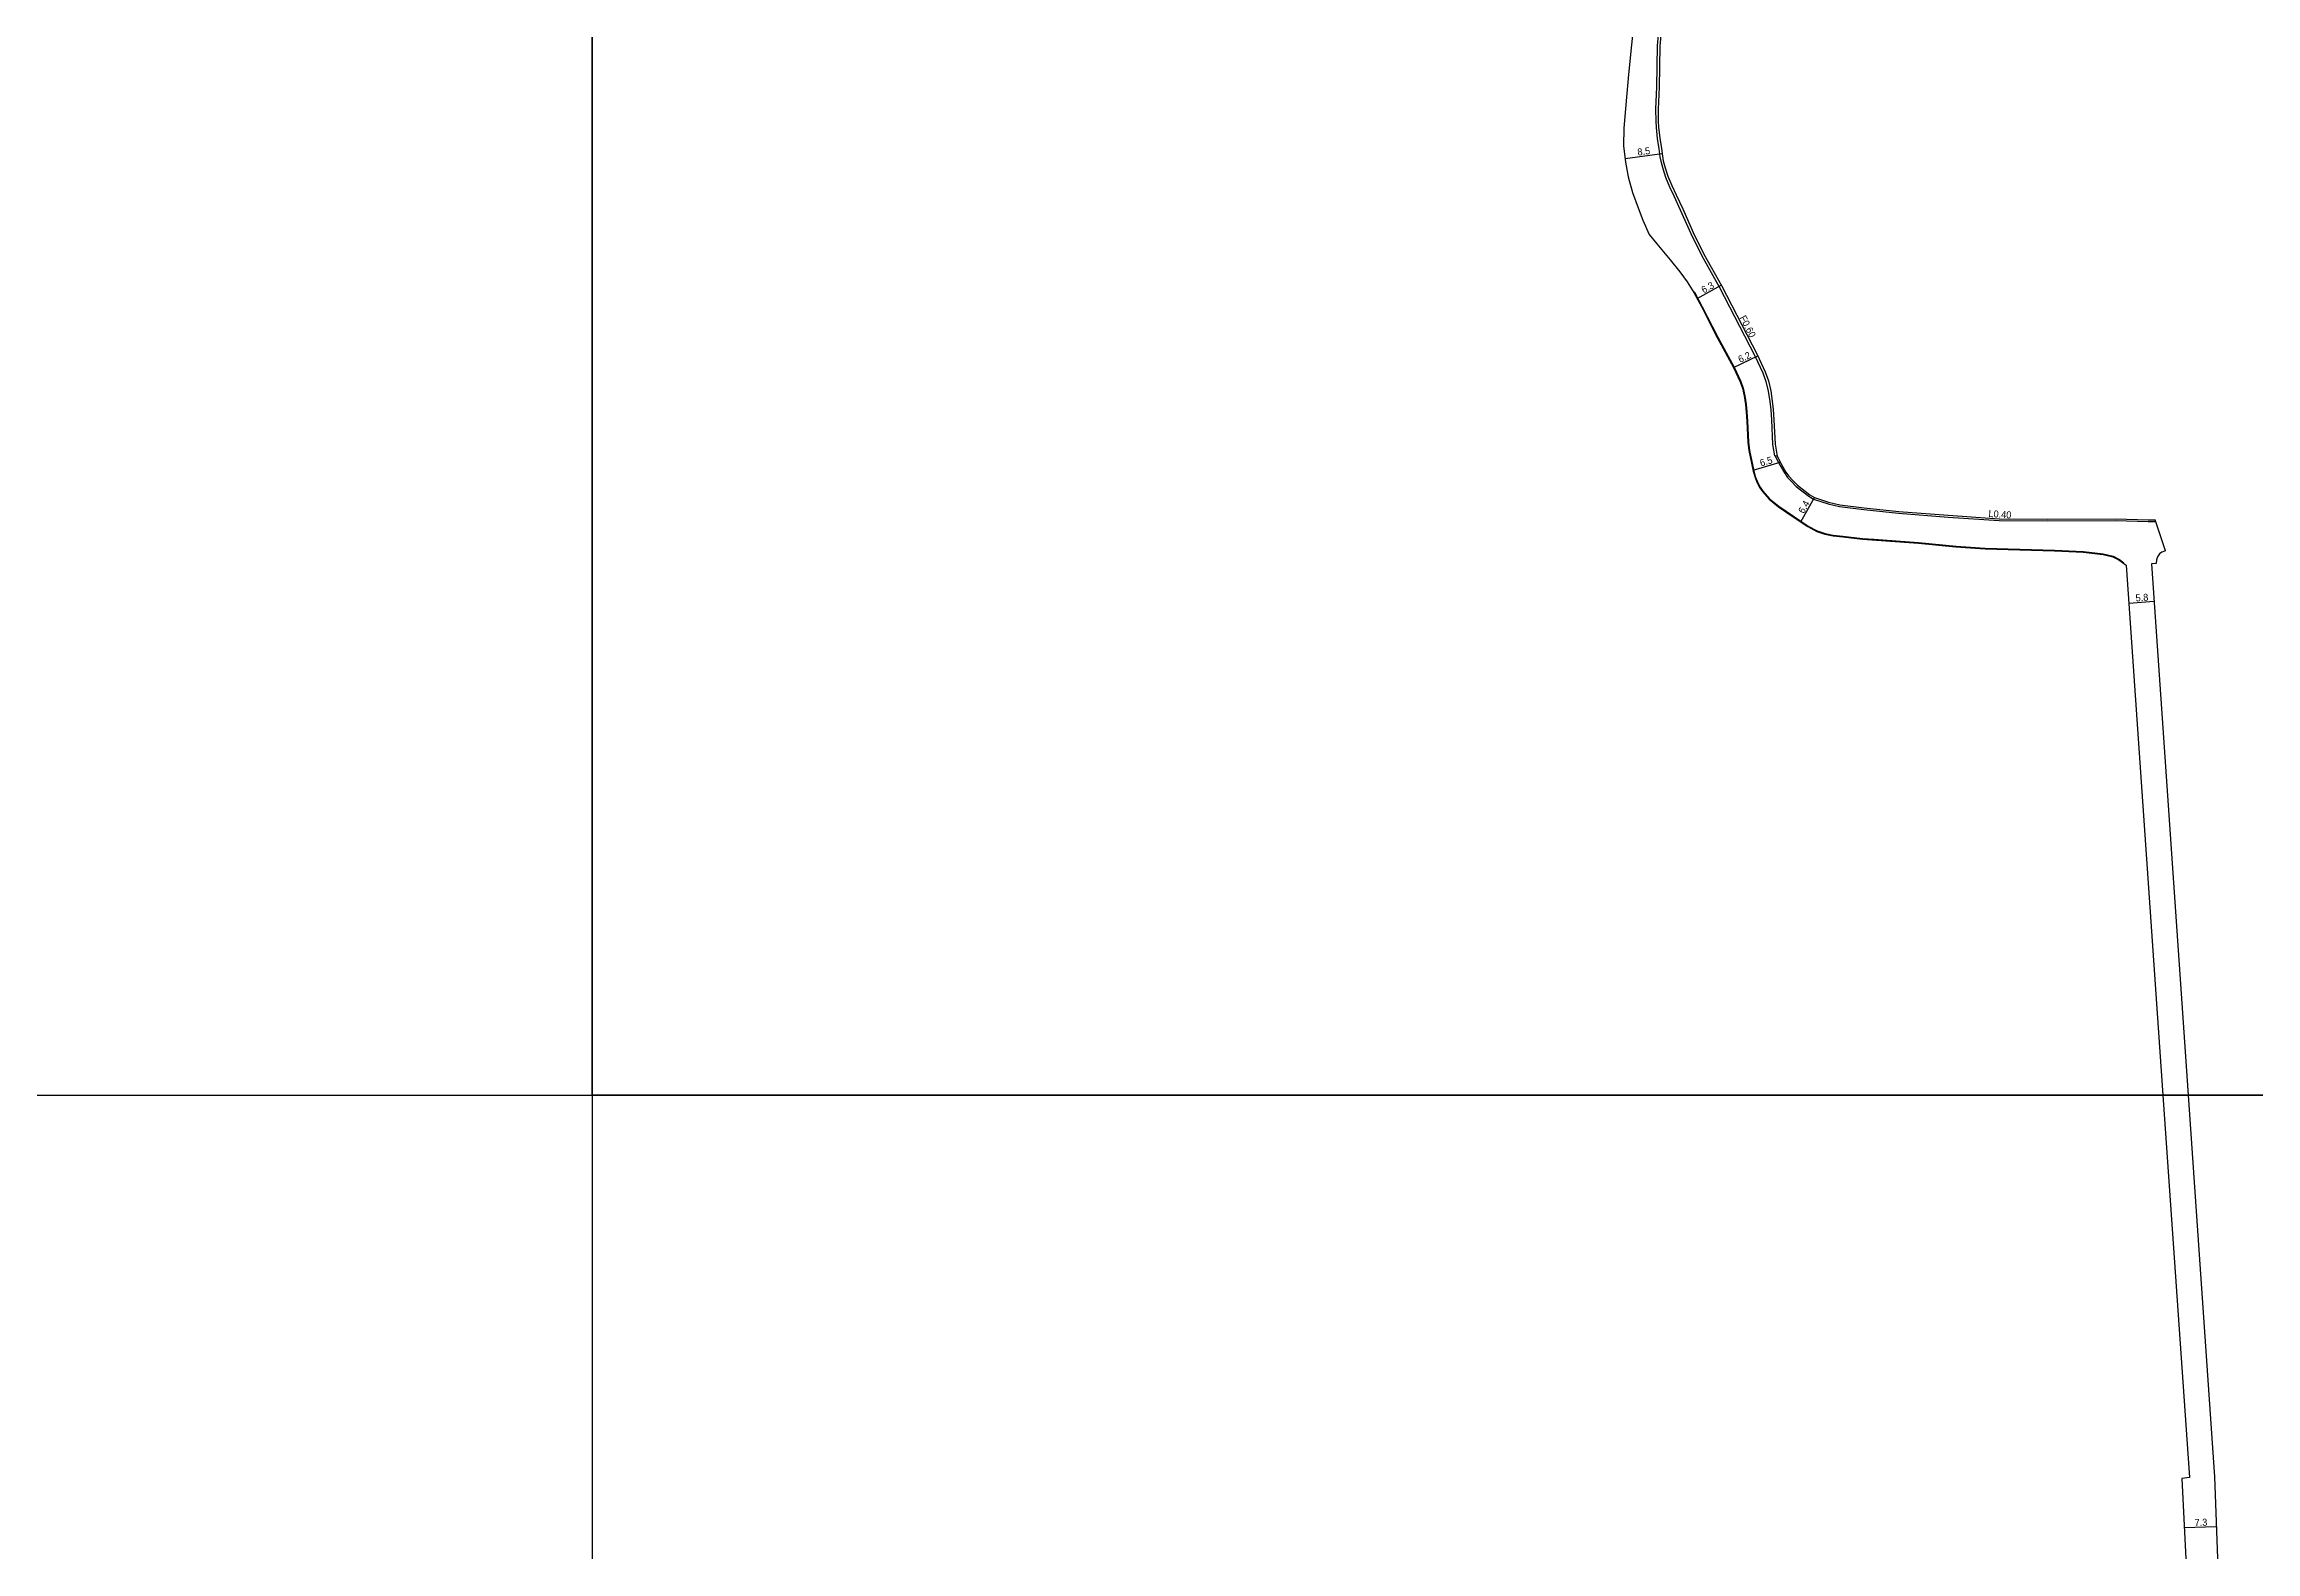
# Model space of a CAD drawing. Header units: metres. Extents: x -28000 to -23998, y -90000 to -87000.
# Drawn here: x -25725 to -25219, y -87705 to -87359 of the extents above; entities that cross this region are included whole.
import ezdxf

# ---------------------------------------------------------------- set-up
doc = ezdxf.new("R2010")
doc.units = ezdxf.units.M
doc.header["$LTSCALE"] = 2.5
for name, color, linetype in [('側溝・桝', 7, 'Continuous'), ('図郭', 7, 'Continuous'), ('幅員', 7, 'Continuous'), ('歩道・分離帯・安全施設', 7, 'Continuous'), ('道路', 7, 'Continuous')]:
    doc.layers.add(name, color=color, linetype=linetype)
doc.styles.get("Standard").update_dxf_attribs({"font": ''})
doc.styles.get('Standard').set_extended_font_data('@MS PGothic')

msp = doc.modelspace()

# ---------------------------------------------------------------- linework, layer by layer
at = {"layer": '側溝・桝'}
for points in [[(-25355.39, -87352.2), (-25356.05, -87359.71), (-25356.23, -87369.09), (-25356.48, -87374.19), (-25356.41, -87376.94), (-25356.32, -87378.38), (-25356.04, -87380.91), (-25355.71, -87383.28), (-25355.47, -87385.07), (-25355.25, -87386.11), (-25354.81, -87387.81), (-25354.17, -87389.72), (-25353.23, -87391.94), (-25352.27, -87394.03), (-25350.77, -87397.26), (-25348.33, -87402.68), (-25345.9, -87407.64), (-25341.9, -87414.87), (-25333.68, -87430.66), (-25331.86, -87434.54), (-25331.16, -87436.56), (-25330.63, -87438.81), (-25330.29, -87441.12), (-25330.07, -87443.05), (-25329.92, -87445.35), (-25329.65, -87451.02), (-25329.19, -87453.57), (-25328.6, -87453.47)], [(-25328.99, -87453.54), (-25328.95, -87453.81), (-25327.92, -87455.8), (-25326.9, -87457.51), (-25326.21, -87458.52), (-25325.31, -87459.49), (-25324.21, -87460.61), (-25321.36, -87462.85), (-25320.24, -87463.52), (-25316.93, -87464.61), (-25314.29, -87465.21), (-25308.74, -87465.9), (-25300.78, -87466.73), (-25289.42, -87467.61), (-25277.76, -87468.4), (-25266.76, -87468.46), (-25251.01, -87468.41), (-25243.65, -87468.65), (-25241.85, -87468.65)]]:
    msp.add_lwpolyline(points, dxfattribs=at)
at = {"layer": '図郭'}
for points in [[(-26400, -87600), (-25600, -87600), (-25600, -87000), (-26400, -87000)], [(-25600, -87600), (-24800, -87600), (-24800, -87000), (-25600, -87000)], [(-25600, -88200), (-24800, -88200), (-24800, -87600), (-25600, -87600)]]:
    msp.add_lwpolyline(points, close=True, dxfattribs=at)
at = {"layer": '幅員', "flags": 128}
for points in [[(-25363.39, -87385.49), (-25354.96, -87384.34)], [(-25346.93, -87417.56), (-25341.42, -87414.51)], [(-25338.61, -87433.34), (-25333.01, -87430.7)], [(-25334.11, -87456.84), (-25327.87, -87455.01)], [(-25323.19, -87468.71), (-25320.07, -87463.15)], [(-25248.05, -87487.3), (-25242.24, -87486.9)]]:
    msp.add_lwpolyline(points, dxfattribs=at)
at = {"layer": '幅員'}
msp.add_lwpolyline([(-25235.35, -87699.03), (-25228.02, -87698.81)], dxfattribs=at)
at = {"layer": '歩道・分離帯・安全施設'}
for points in [[(-25347.61, -87416), (-25347.53, -87416.13), (-25345.73, -87419.49), (-25342.18, -87426.38), (-25338.47, -87433.27), (-25336.92, -87436.58), (-25336.4, -87438.08), (-25335.99, -87439.84), (-25335.7, -87441.83), (-25335.5, -87443.54), (-25335.36, -87445.66), (-25335.16, -87450.42), (-25334.94, -87452.35), (-25333.91, -87457.05), (-25333.6, -87458.3), (-25333.12, -87459.55), (-25332.47, -87460.74), (-25331.86, -87461.7), (-25330.33, -87463.43), (-25328.17, -87465.14), (-25324.82, -87467.44), (-25321.49, -87469.67), (-25319.42, -87470.74), (-25317.63, -87471.41), (-25315.74, -87471.79), (-25313.51, -87472.01), (-25309.02, -87472.5), (-25306.45, -87472.7)], [(-25306.45, -87472.7), (-25296.2, -87473.46), (-25287.62, -87474.24), (-25280.97, -87474.77), (-25265.07, -87475.19), (-25258.45, -87475.48), (-25253.89, -87476.04), (-25251.63, -87476.58), (-25250.22, -87477.32), (-25249.18, -87478.06)]]:
    msp.add_lwpolyline(points, dxfattribs=at)
at = {"layer": '道路'}
for points in [[(-25361.24, -87352.69), (-25362.64, -87366.26), (-25362.99, -87370.58), (-25363.07, -87371.42), (-25363.74, -87378.53), (-25363.75, -87382.57), (-25363.3, -87386.29), (-25362.71, -87389.66), (-25361.69, -87393.29), (-25360.43, -87396.81), (-25359.39, -87399.62), (-25357.9, -87402.92), (-25356.18, -87405.05), (-25353.07, -87408.7), (-25350.87, -87411.45), (-25349.19, -87413.75), (-25347.65, -87416.2), (-25345.86, -87419.56), (-25342.31, -87426.45), (-25338.61, -87433.34), (-25337.06, -87436.64), (-25336.55, -87438.12), (-25336.13, -87439.86), (-25335.85, -87441.85), (-25335.65, -87443.55), (-25335.51, -87445.66), (-25335.31, -87450.43), (-25335.09, -87452.37), (-25334.05, -87457.09), (-25333.74, -87458.34), (-25333.26, -87459.61), (-25332.6, -87460.82), (-25331.98, -87461.79), (-25330.43, -87463.54), (-25328.26, -87465.27), (-25324.9, -87467.57), (-25321.57, -87469.8), (-25319.49, -87470.88), (-25317.67, -87471.56), (-25315.76, -87471.94), (-25313.52, -87472.16), (-25309.04, -87472.65), (-25296.21, -87473.61), (-25287.63, -87474.39), (-25280.98, -87474.92), (-25265.08, -87475.34), (-25258.47, -87475.63), (-25253.91, -87476.19), (-25251.68, -87476.72), (-25250.3, -87477.44), (-25248.64, -87478.65), (-25240.25, -87600)], [(-25354.79, -87352.26), (-25355.45, -87359.75), (-25355.63, -87369.11), (-25355.88, -87374.2), (-25355.81, -87376.91), (-25355.73, -87378.32), (-25355.44, -87380.83), (-25355.11, -87383.2), (-25354.87, -87384.97), (-25354.67, -87385.98), (-25354.23, -87387.64), (-25353.61, -87389.5), (-25352.68, -87391.7), (-25351.73, -87393.78), (-25350.23, -87397.01), (-25347.79, -87402.42), (-25345.37, -87407.37), (-25341.37, -87414.59), (-25333.15, -87430.4), (-25331.3, -87434.31), (-25330.59, -87436.4), (-25330.04, -87438.7), (-25329.7, -87441.04), (-25329.47, -87442.99), (-25329.32, -87445.32), (-25329.05, -87450.95), (-25328.56, -87453.68), (-25327.57, -87455.6), (-25326.57, -87457.29), (-25325.9, -87458.27), (-25325.02, -87459.22), (-25323.94, -87460.31), (-25321.14, -87462.52), (-25320.07, -87463.15), (-25316.82, -87464.22), (-25314.22, -87464.81), (-25308.7, -87465.5), (-25300.74, -87466.33), (-25289.39, -87467.21), (-25277.74, -87468), (-25266.76, -87468.06), (-25251, -87468.01), (-25243.64, -87468.25), (-25241.99, -87468.25)], [(-25239.66, -87475.36), (-25241.99, -87468.25)], [(-25239.66, -87475.36), (-25240.5, -87475.67), (-25241.01, -87476.05), (-25241.46, -87476.73), (-25241.71, -87477.38), (-25241.8, -87478.27), (-25242.83, -87478.32), (-25234.45, -87600)], [(-25240.25, -87600), (-25234.18, -87687.62), (-25235.88, -87687.8), (-25234.79, -87710.8)], [(-25234.45, -87600), (-25228.43, -87687.44), (-25227.61, -87710.17)]]:
    msp.add_lwpolyline(points, dxfattribs=at)

# ---------------------------------------------------------------- texts
at = {"layer": '側溝・桝'}
for s, rotation, p in [('F0.60', 297.4951, (-25337.26, -87421.94)), ('L0.40', 356.11, (-25280.23, -87467.58))]:
    msp.add_text(s, height=1.6, rotation=rotation, dxfattribs=at).set_placement(p)
at = {"layer": '幅員'}
for s, rotation, p in [('8.5', 7.7355, (-25360.48, -87384.84)), ('6.3', 28.9638, (-25345.41, -87416.43)), ('6.2', 25.2317, (-25337.07, -87432.33)), ('6.5', 16.2762, (-25332.29, -87456.04)), ('6.4', 60.7314, (-25322.48, -87466.95)), ('5.8', 3.9394, (-25246.44, -87486.94)), ('7.3', 1.7377, (-25232.96, -87698.71))]:
    msp.add_text(s, height=1.6, rotation=rotation, dxfattribs=at).set_placement(p)

doc.saveas('drawing.dxf')
